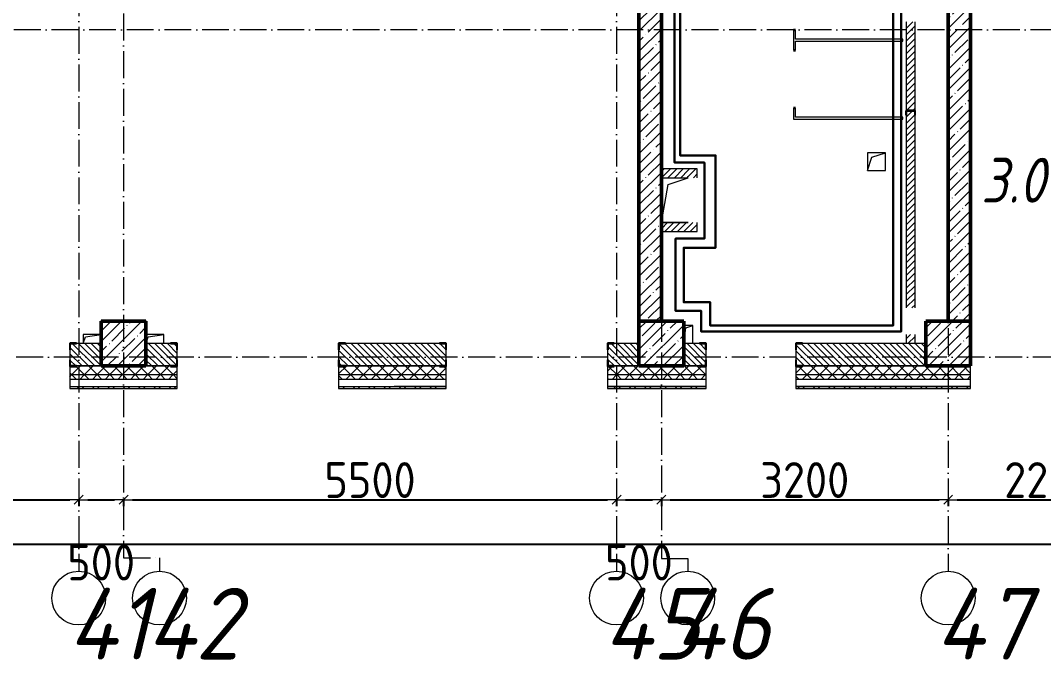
# Model space of a CAD drawing. Header units: millimetres. Extents: x -356862 to 418287, y 0 to 839748.
# Drawn here: x 198779 to 210193, y 510921 to 518052 of the extents above; entities that cross this region are included whole.
import ezdxf

# ---------------------------------------------------------------- set-up
doc = ezdxf.new("R2010")
doc.units = ezdxf.units.MM
doc.linetypes.add('50_200_ШТРИХ_1Т_ш5_п1_п1_', pattern=[700, 500, -100, 0, -100])
for name, color, linetype, lineweight in [('A-____-____-DIMS', 7, 'Continuous', 9), ('A-DOOR-OPNG-MCUT', 7, 'Continuous', 35), ('A-FLOR-____-OTLN', 7, 'Continuous', 9), ('A-GENM-____-MCUT', 7, 'Continuous', 25), ('A-GENM-____-OTLN', 7, 'Continuous', 9), ('A-GENM-____-OTLN-1', 7, 'Continuous', 25), ('A-WALL-____-MCUT', 7, 'Continuous', 13), ('A-WALL-____-MCUT-1', 7, 'Continuous', 9), ('A-WALL-____-MCUT-2', 7, 'Continuous', 50), ('A-WALL-____-PATT-1', 7, 'Continuous', 9), ('A-WALL-FNSH-MCUT-1', 7, 'Continuous', 9), ('B2.11)', 212, 'Continuous', 30), ('B2.2.16)', 30, 'Continuous', 30), ('S-COLS-____-MCUT', 7, 'Continuous', 50), ('S-COLS-____-OTLN', 7, 'Continuous', 9), ('S-GRID-____-IDEN', 7, 'Continuous', 9), ('S-GRID-____-OTLN-1', 7, '50_200_ШТРИХ_1Т_ш5_п1_п1_', 9), ('Марки помещений', 7, 'Continuous', 9)]:
    doc.layers.add(name, color=color, linetype=linetype, lineweight=lineweight)
doc.layers.add('A-DOOR-____-OTLN-1', color=7, linetype='Continuous', lineweight=9, true_color=0xffffff)
doc.styles.add('ISOCPEUR_I_2', font='isocpeui.ttf', dxfattribs={"width": 0.85, "height": 2.3})
doc.styles.add('ISOCPEUR_I_9', font='isocpeui.ttf', dxfattribs={"width": 0.9, "height": 250})
doc.styles.add('СПДС', font='isocpeur.ttf', dxfattribs={"width": 0.9})
doc.dimstyles.new('Размера А3', dxfattribs={"dimtxt": 200, "dimasz": 100, "dimexe": 70, "dimexo": 100, "dimgap": 20, "dimtad": 1, "dimdec": 0, "dimrnd": 10, "dimzin": 0, "dimdsep": 46, "dimtxsty": 'СПДС', "dimblk": 'ARROWHEAD_6', "dimcen": 1, "dimclrd": 256, "dimclre": 256, "dimclrt": 256, "dimazin": 0, "dimtfac": 1, "dimtdec": 0, "dimtmove": 2, "dimatfit": 3, "dimfxl": 1, "dimtolj": 1, "dimtzin": 0, "dimarcsym": 0})
pattern_1 = [(45, (142429.06, 459015.94), (-114.04925, 114.04925), []), (45, (142543.1, 459015.94), (-114.04925, 114.04925), [201.612, -40.322, 3.353, -36.97])]
pattern_2 = [(45, (142429.06, 459015.94), (-70.71068, 70.71068), []), (135, (142429.06, 459015.94), (-70.71068, -70.71068), [])]
pattern_3 = [(45, (142429.057, 459015.94), (-35.35534, 35.35534), [])]
pattern_4 = [(135, (142429.057, 459015.94), (-35.35534, -35.35534), [])]
pattern_5 = [(45, (142429.06, 459015.94), (-85.53659, 85.53659), []), (45, (142486.08, 459015.94), (-85.53659, 85.53659), [])]

# ---------------------------------------------------------------- blocks, each defined once
blk = doc.blocks.new('BSC_Колонна _Прямоугольная - 500х500-V20-АР1_План отверстий 3 этажа в осях 1-64_Ю-ЯЯ')
at = {"layer": 'S-COLS-____-OTLN'}
h = blk.add_hatch(dxfattribs=at)
h.set_pattern_fill('FP_27', color=256, style=0, pattern_type=2)
h.set_pattern_definition([(45, (-63500, -55431.04), (-114.04925, 114.04925), []), (45, (-63385.95, -55431.04), (-114.04925, 114.04925), [201.613, -40.323, 3.353, -36.97])])
h.paths.add_polyline_path([(-250, -250), (250, -250), (250, 250), (-250, 250)], flags=0)
at = {"layer": 'S-COLS-____-MCUT'}
for p, q in [((250, 250), (-250, 250)), ((-250, 250), (-250, -250)), ((250, -250), (250, 250)), ((-250, -250), (250, -250))]:
    blk.add_line(p, q, dxfattribs=at)
blk = doc.blocks.new('BSC_Колонна _Прямоугольная - 500х500-V61-АР1_План отверстий 3 этажа в осях 1-64_Ю-ЯЯ')
at = {"layer": 'S-COLS-____-OTLN'}
h = blk.add_hatch(dxfattribs=at)
h.set_pattern_fill('FP_69', color=256, style=0, pattern_type=2)
h.set_pattern_definition([(45, (-66700, -55431.04), (-114.04925, 114.04925), []), (45, (-66585.95, -55431.04), (-114.04925, 114.04925), [201.613, -40.323, 3.353, -36.97])])
h.paths.add_polyline_path([(-250, -250), (250, -250), (250, 250), (-250, 250)], flags=0)
at = {"layer": 'S-COLS-____-MCUT'}
for p, q in [((250, 250), (-250, 250)), ((-250, 250), (-250, -250)), ((250, -250), (250, 250)), ((-250, -250), (250, -250))]:
    blk.add_line(p, q, dxfattribs=at)
blk = doc.blocks.new('BSC_Колонна _Прямоугольная - 500х500-V62-АР1_План отверстий 3 этажа в осях 1-64_Ю-ЯЯ')
at = {"layer": 'S-COLS-____-OTLN'}
h = blk.add_hatch(dxfattribs=at)
h.set_pattern_fill('FP_70', color=256, style=0, pattern_type=2)
h.set_pattern_definition([(45, (-57500, -55431.04), (-114.04925, 114.04925), []), (45, (-57385.95, -55431.04), (-114.04925, 114.04925), [201.613, -40.323, 3.353, -36.97])])
h.paths.add_polyline_path([(-250, -250), (250, -250), (250, 250), (-250, 250), (-250, 178)], flags=0)
at = {"layer": 'S-COLS-____-MCUT'}
for p, q in [((250, 250), (-250, 250)), ((-250, 250), (-250, -250)), ((250, -250), (250, 250)), ((-250, -250), (250, -250))]:
    blk.add_line(p, q, dxfattribs=at)
blk = doc.blocks.new('DOR_ДУ_распашная__1Ст_Прямоугольная_ШЕР - Вн_650х2100h_Кабинки С_у-18405741-АР1_План отверстий 3 этажа в осях 1-64_Ю-ЯЯ')
at = {"layer": 'A-DOOR-OPNG-MCUT'}
for p, q in [((-325, -10), (-325, 10)), ((325, 10), (325, -10))]:
    blk.add_line(p, q, dxfattribs=at)
blk = doc.blocks.new('Фахверк_СКБ_Уголок - 250_2700-27497298-АР1_План отверстий 3 этажа в осях 1-64_Ю-ЯЯ')
at = {"layer": 'A-GENM-____-MCUT'}
for p, q in [((200, 181), (125, 181)), ((125, 181), (125, 106)), ((131, 106), (131, 175)), ((131, 175), (200, 175)), ((200, 175), (200, 181)), ((125, 106), (131, 106)), ((131, -6), (125, -6)), ((125, -6), (125, -81)), ((125, -81), (200, -81)), ((131, -75), (131, -6)), ((200, -75), (131, -75)), ((200, -81), (200, -75))]:
    blk.add_line(p, q, dxfattribs=at)
blk = doc.blocks.new('154_Фахверк_СКБ_Швеллер - Тип_100_3960-28331862-АР1_План отверстий 3 этажа в осях 1-64_Ю-ЯЯ')
at = {"layer": 'A-GENM-____-MCUT'}
for p, q in [((175, 50), (125, 50)), ((125, 50), (125, -50)), ((128, 47), (175, 47)), ((128, -47), (128, 47)), ((175, 47), (175, 50)), ((125, -50), (175, -50)), ((175, -47), (128, -47)), ((175, -50), (175, -47))]:
    blk.add_line(p, q, dxfattribs=at)
blk = doc.blocks.new('AR_Отверстие прямоугольное _в плите_ - AR_Отверстие прямоугольное _в плите_-30459207-АР1_План отверстий 3 этажа в осях 1-64_Ю-ЯЯ')
at = {"layer": 'A-GENM-____-OTLN'}
for p, q in [((100, 100), (-100, 100)), ((-100, 100), (-100, -100)), ((-100, -100), (-50, 50)), ((-50, 50), (100, 100)), ((100, -100), (100, 100)), ((-100, -100), (100, -100))]:
    blk.add_line(p, q, dxfattribs=at)
blk = doc.blocks.new('AR_Отверстие прямоугольное _в плите_ - AR_Отверстие прямоугольное _в плите_-V178-АР1_План отверстий 3 этажа в осях 1-64_Ю-ЯЯ')
at = {"layer": 'A-GENM-____-OTLN'}
for p, q in [((100, 50), (-100, 50)), ((-100, -50), (-75, 25)), ((-75, 25), (100, 50)), ((100, -50), (100, 50))]:
    blk.add_line(p, q, dxfattribs=at)
blk = doc.blocks.new('AR_Отверстие прямоугольное _в плите_ - AR_Отверстие прямоугольное _в плите_-30510843-АР1_План отверстий 3 этажа в осях 1-64_Ю-ЯЯ')
at = {"layer": 'A-GENM-____-OTLN'}
for p, q in [((50, 100), (-50, 100)), ((-50, -100), (-25, 75)), ((-25, 75), (50, 100)), ((50, -100), (50, 100))]:
    blk.add_line(p, q, dxfattribs=at)
blk = doc.blocks.new('AR_Отверстие прямоугольное _в плите_ - AR_Отверстие прямоугольное _в плите_-V185-АР1_План отверстий 3 этажа в осях 1-64_Ю-ЯЯ')
at = {"layer": 'A-GENM-____-OTLN'}
for p, q in [((100, 50), (-100, 50)), ((-100, 50), (-100, -50)), ((-100, -50), (-75, 25)), ((-75, 25), (100, 50))]:
    blk.add_line(p, q, dxfattribs=at)
blk = doc.blocks.new('AR_Отверстие прямоугольное _в плите_ - AR_Отверстие прямоугольное _в плите_-30459333-АР1_План отверстий 3 этажа в осях 1-64_Ю-ЯЯ')
at = {"layer": 'A-GENM-____-OTLN'}
for p, q in [((-75, 175), (148, 249)), ((-150, -250), (-75, 175)), ((-150, -250), (150, -250))]:
    blk.add_line(p, q, dxfattribs=at)
blk = doc.blocks.new('Ось сетки - Круг_Ø6_00__ISO-2_5_0_9K_-25732049-АР1_План отверстий 3 этажа в осях 1-64_Ю-ЯЯ')
at = {"layer": 'S-GRID-____-IDEN'}
blk.add_circle((0, 0), 3, dxfattribs=at)
blk = doc.blocks.new('ARROWHEAD_6')
at = {"color": 0, "linetype": 'Continuous'}
for p, q in [((0, 0), (-1, 0)), ((-0.5, -0.5), (0.5, 0.5))]:
    blk.add_line(p, q, dxfattribs=at)
blk = doc.blocks.new('*D2578')
at = {"layer": 'A-____-____-DIMS', "lineweight": -2, "transparency": 16777216}
for p, q in [((196929, 512710), (196929, 512634)), ((197029, 512704), (199329, 512704)), ((199429, 512710), (199429, 512634))]:
    blk.add_line(p, q, dxfattribs=at)
at = {"layer": 'Defpoints', "color": 0, "transparency": 16777216}
for p in [(196929, 512810), (199429, 512810), (199429, 512704)]:
    blk.add_point(p, dxfattribs=at)
at = {"layer": 'A-____-____-DIMS', "lineweight": -2, "transparency": 16777216, "xscale": 100, "yscale": 100, "zscale": 100, "rotation": 180}
blk.add_blockref('ARROWHEAD_6', (196929, 512704), dxfattribs=at)
at = {"layer": 'A-____-____-DIMS', "lineweight": -2, "transparency": 16777216, "xscale": 100, "yscale": 100, "zscale": 100}
blk.add_blockref('ARROWHEAD_6', (199429, 512704), dxfattribs=at)
at = {"layer": 'A-____-____-DIMS', "transparency": 16777216, "insert": (198179, 512924), "char_height": 400, "attachment_point": 5, "style": 'СПДС'}
blk.add_mtext('\\A1;2500', dxfattribs=at)
blk = doc.blocks.new('*D2579')
at = {"layer": 'A-____-____-DIMS', "lineweight": -2, "transparency": 16777216}
for p, q in [((199429, 512710), (199429, 512634)), ((199529, 512704), (199829, 512704)), ((199929, 512710), (199929, 512634))]:
    blk.add_line(p, q, dxfattribs=at)
at = {"layer": 'Defpoints', "color": 0, "transparency": 16777216}
for p in [(199429, 512810), (199929, 512810), (199929, 512704)]:
    blk.add_point(p, dxfattribs=at)
at = {"layer": 'A-____-____-DIMS', "lineweight": -2, "transparency": 16777216, "xscale": 100, "yscale": 100, "zscale": 100, "rotation": 180}
blk.add_blockref('ARROWHEAD_6', (199429, 512704), dxfattribs=at)
at = {"layer": 'A-____-____-DIMS', "lineweight": -2, "transparency": 16777216, "xscale": 100, "yscale": 100, "zscale": 100}
blk.add_blockref('ARROWHEAD_6', (199929, 512704), dxfattribs=at)
at = {"layer": 'A-____-____-DIMS', "transparency": 16777216, "insert": (199679, 512004), "char_height": 400, "attachment_point": 5, "style": 'СПДС'}
blk.add_mtext('\\A1;500', dxfattribs=at)
blk = doc.blocks.new('*D2580')
at = {"layer": 'A-____-____-DIMS', "lineweight": -2, "transparency": 16777216}
for p, q in [((199929, 512710), (199929, 512634)), ((200029, 512704), (205329, 512704)), ((205429, 512710), (205429, 512634))]:
    blk.add_line(p, q, dxfattribs=at)
at = {"layer": 'Defpoints', "color": 0, "transparency": 16777216}
for p in [(199929, 512810), (205429, 512810), (205429, 512704)]:
    blk.add_point(p, dxfattribs=at)
at = {"layer": 'A-____-____-DIMS', "lineweight": -2, "transparency": 16777216, "xscale": 100, "yscale": 100, "zscale": 100, "rotation": 180}
blk.add_blockref('ARROWHEAD_6', (199929, 512704), dxfattribs=at)
at = {"layer": 'A-____-____-DIMS', "lineweight": -2, "transparency": 16777216, "xscale": 100, "yscale": 100, "zscale": 100}
blk.add_blockref('ARROWHEAD_6', (205429, 512704), dxfattribs=at)
at = {"layer": 'A-____-____-DIMS', "transparency": 16777216, "insert": (202679, 512924), "char_height": 400, "attachment_point": 5, "style": 'СПДС'}
blk.add_mtext('\\A1;5500', dxfattribs=at)
blk = doc.blocks.new('*D2581')
at = {"layer": 'A-____-____-DIMS', "lineweight": -2, "transparency": 16777216}
for p, q in [((205429, 512710), (205429, 512634)), ((205529, 512704), (205829, 512704)), ((205929, 512710), (205929, 512634))]:
    blk.add_line(p, q, dxfattribs=at)
at = {"layer": 'Defpoints', "color": 0, "transparency": 16777216}
for p in [(205429, 512810), (205929, 512810), (205929, 512704)]:
    blk.add_point(p, dxfattribs=at)
at = {"layer": 'A-____-____-DIMS', "lineweight": -2, "transparency": 16777216, "xscale": 100, "yscale": 100, "zscale": 100, "rotation": 180}
blk.add_blockref('ARROWHEAD_6', (205429, 512704), dxfattribs=at)
at = {"layer": 'A-____-____-DIMS', "lineweight": -2, "transparency": 16777216, "xscale": 100, "yscale": 100, "zscale": 100}
blk.add_blockref('ARROWHEAD_6', (205929, 512704), dxfattribs=at)
at = {"layer": 'A-____-____-DIMS', "transparency": 16777216, "insert": (205679, 512004), "char_height": 400, "attachment_point": 5, "style": 'СПДС'}
blk.add_mtext('\\A1;500', dxfattribs=at)
blk = doc.blocks.new('*D2582')
at = {"layer": 'A-____-____-DIMS', "lineweight": -2, "transparency": 16777216}
for p, q in [((205929, 512710), (205929, 512634)), ((206029, 512704), (209029, 512704)), ((209129, 512710), (209129, 512634))]:
    blk.add_line(p, q, dxfattribs=at)
at = {"layer": 'Defpoints', "color": 0, "transparency": 16777216}
for p in [(205929, 512810), (209129, 512810), (209129, 512704)]:
    blk.add_point(p, dxfattribs=at)
at = {"layer": 'A-____-____-DIMS', "lineweight": -2, "transparency": 16777216, "xscale": 100, "yscale": 100, "zscale": 100, "rotation": 180}
blk.add_blockref('ARROWHEAD_6', (205929, 512704), dxfattribs=at)
at = {"layer": 'A-____-____-DIMS', "lineweight": -2, "transparency": 16777216, "xscale": 100, "yscale": 100, "zscale": 100}
blk.add_blockref('ARROWHEAD_6', (209129, 512704), dxfattribs=at)
at = {"layer": 'A-____-____-DIMS', "transparency": 16777216, "insert": (207529, 512924), "char_height": 400, "attachment_point": 5, "style": 'СПДС'}
blk.add_mtext('\\A1;3200', dxfattribs=at)
blk = doc.blocks.new('*D2583')
at = {"layer": 'A-____-____-DIMS', "lineweight": -2, "transparency": 16777216}
for p, q in [((209129, 512710), (209129, 512634)), ((209229, 512704), (211279, 512704)), ((211379, 512710), (211379, 512634))]:
    blk.add_line(p, q, dxfattribs=at)
at = {"layer": 'Defpoints', "color": 0, "transparency": 16777216}
for p in [(209129, 512810), (211379, 512810), (211379, 512704)]:
    blk.add_point(p, dxfattribs=at)
at = {"layer": 'A-____-____-DIMS', "lineweight": -2, "transparency": 16777216, "xscale": 100, "yscale": 100, "zscale": 100, "rotation": 180}
blk.add_blockref('ARROWHEAD_6', (209129, 512704), dxfattribs=at)
at = {"layer": 'A-____-____-DIMS', "lineweight": -2, "transparency": 16777216, "xscale": 100, "yscale": 100, "zscale": 100}
blk.add_blockref('ARROWHEAD_6', (211379, 512704), dxfattribs=at)
at = {"layer": 'A-____-____-DIMS', "transparency": 16777216, "insert": (210254, 512924), "char_height": 400, "attachment_point": 5, "style": 'СПДС'}
blk.add_mtext('\\A1;2250', dxfattribs=at)
blk = doc.blocks.new('*D2585')
at = {"layer": 'A-____-____-DIMS', "lineweight": -2, "transparency": 16777216}
for p, q in [((140079, 512214), (140079, 512138)), ((140179, 512208), (213379, 512208)), ((213479, 512214), (213479, 512138))]:
    blk.add_line(p, q, dxfattribs=at)
at = {"layer": 'Defpoints', "color": 0, "transparency": 16777216}
for p in [(140079, 512314), (213479, 512314), (213479, 512208)]:
    blk.add_point(p, dxfattribs=at)
at = {"layer": 'A-____-____-DIMS', "lineweight": -2, "transparency": 16777216, "xscale": 100, "yscale": 100, "zscale": 100, "rotation": 180}
blk.add_blockref('ARROWHEAD_6', (140079, 512208), dxfattribs=at)
at = {"layer": 'A-____-____-DIMS', "lineweight": -2, "transparency": 16777216, "xscale": 100, "yscale": 100, "zscale": 100}
blk.add_blockref('ARROWHEAD_6', (213479, 512208), dxfattribs=at)
at = {"layer": 'A-____-____-DIMS', "transparency": 16777216, "insert": (176779, 512428), "char_height": 400, "attachment_point": 5, "style": 'СПДС'}
blk.add_mtext('\\A1;73400', dxfattribs=at)

msp = doc.modelspace()

# ---------------------------------------------------------------- hatches: boundary and pattern name
at = {"layer": 'A-WALL-____-PATT-1'}
h = msp.add_hatch(dxfattribs=at)
h.set_pattern_fill('FP_12', color=256, style=0, pattern_type=2)
h.set_pattern_definition(pattern_1)
h.paths.add_polyline_path([(209129.0567, 514696.983), (209379.0567, 514696.983), (209379.0567, 522196.983), (209129.0567, 522196.983), (209129.0567, 516239.3938)], flags=0)
h = msp.add_hatch(dxfattribs=at)
h.set_pattern_fill('FP_8', color=256, style=0, pattern_type=2)
h.set_pattern_definition(pattern_3)
h.paths.add_polyline_path([(208659.0567, 514446.983), (208759.0567, 514446.983), (208759.0567, 514546.983), (208659.0567, 514546.983)], flags=0)
h.paths.add_polyline_path([(208751.2897, 514846.983), (208759.0567, 514846.983), (208759.0567, 516996.983), (208756.0567, 516996.983), (208756.0567, 517043.983), (208662.0567, 517043.983), (208662.0567, 516996.983), (208659.0567, 516996.983), (208659.0567, 514846.983)], flags=0)
h.paths.add_polyline_path([(208756.0567, 517046.983), (208759.0567, 517046.983), (208759.0567, 518036.983), (208659.0567, 518036.983), (208659.0567, 517046.983), (208708.5713, 517046.983)], flags=0)
h.paths.add_polyline_path([(208681.581, 518436.983), (208759.0567, 518436.983), (208759.0567, 518866.983), (208659.0567, 518866.983), (208659.0567, 518436.983)], flags=0)
h.paths.add_polyline_path([(208759.0567, 519366.983), (208759.0567, 521581.983), (208659.0567, 521581.983), (208659.0567, 519366.983), (208663.5227, 519366.983)], flags=0)
h.paths.add_polyline_path([(208759.0567, 521881.983), (208759.0567, 521996.983), (208659.0567, 521996.983), (208659.0567, 521881.983), (208754.2651, 521881.983)], flags=0)
h = msp.add_hatch(dxfattribs=at)
h.set_pattern_fill('FP_12', color=256, style=0, pattern_type=2)
h.set_pattern_definition(pattern_1)
h.paths.add_polyline_path([(205929.0567, 514696.983), (205929.0567, 521696.983), (205679.0567, 521696.983), (205679.0567, 514696.983)], flags=0)
h = msp.add_hatch(dxfattribs=at)
h.set_pattern_fill('FP_8', color=256, style=0, pattern_type=2)
h.set_pattern_definition(pattern_3)
h.paths.add_polyline_path([(205929.0567, 516296.983), (206229.0567, 516296.983), (206229.0567, 516396.983), (205929.0567, 516396.983)], flags=0)
h = msp.add_hatch(dxfattribs=at)
h.set_pattern_fill('FP_8', color=256, style=0, pattern_type=2)
h.set_pattern_definition(pattern_3)
h.paths.add_polyline_path([(206229.0567, 516296.983), (206329.0567, 516296.983), (206329.0567, 516396.983), (206229.0567, 516396.983)], flags=0)
h = msp.add_hatch(dxfattribs=at)
h.set_pattern_fill('FP_8', color=256, style=0, pattern_type=2)
h.set_pattern_definition(pattern_3)
h.paths.add_polyline_path([(205929.0567, 515696.983), (206329.0567, 515696.983), (206329.0567, 515796.983), (205929.0567, 515796.983)], flags=0)
h = msp.add_hatch(dxfattribs=at)
h.set_pattern_fill('FP_9', color=256, style=0, pattern_type=2)
h.set_pattern_definition(pattern_4)
h.paths.add_polyline_path([(197179.0567, 514196.983), (197523.0567, 514196.983), (197523.0567, 514265.983), (197529.0567, 514265.983), (197529.0567, 514377.983), (197523.0567, 514377.983), (197523.0567, 514446.983), (197179.0567, 514446.983)], flags=0)
h.paths.add_polyline_path([(199679.0567, 514196.983), (199679.0567, 514446.983), (199335.0567, 514446.983), (199335.0567, 514377.983), (199329.0567, 514377.983), (199329.0567, 514265.983), (199335.0567, 514265.983), (199335.0567, 514196.983), (199404.0567, 514196.983)], flags=0)
h = msp.add_hatch(dxfattribs=at)
h.set_pattern_fill('FP_9', color=256, style=0, pattern_type=2)
h.set_pattern_definition(pattern_4)
h.paths.add_polyline_path([(205335.0567, 514196.983), (205679.0567, 514196.983), (205679.0567, 514446.983), (205335.0567, 514446.983), (205335.0567, 514377.983), (205329.0567, 514377.983), (205329.0567, 514265.983), (205335.0567, 514265.983)], flags=0)
h.paths.add_polyline_path([(203454.0567, 514196.983), (203523.0567, 514196.983), (203523.0567, 514265.983), (203529.0567, 514265.983), (203529.0567, 514377.983), (203523.0567, 514377.983), (203523.0567, 514446.983), (202335.0567, 514446.983), (202335.0567, 514377.983), (202329.0567, 514377.983), (202329.0567, 514265.983), (202335.0567, 514265.983), (202335.0567, 514196.983), (202508.8166, 514196.983)], flags=0)
h.paths.add_polyline_path([(200523.0567, 514196.983), (200523.0567, 514265.983), (200529.0567, 514265.983), (200529.0567, 514377.983), (200523.0567, 514377.983), (200523.0567, 514446.983), (200179.0567, 514446.983), (200179.0567, 514196.983), (200454.0567, 514196.983)], flags=0)
h = msp.add_hatch(dxfattribs=at)
h.set_pattern_fill('FP_9', color=256, style=0, pattern_type=2)
h.set_pattern_definition(pattern_4)
h.paths.add_polyline_path([(208879.0567, 514196.983), (208879.0567, 514446.983), (207435.0567, 514446.983), (207435.0567, 514377.983), (207429.0567, 514377.983), (207429.0567, 514265.983), (207435.0567, 514265.983), (207435.0567, 514196.983), (207811.2094, 514196.983)], flags=0)
h.paths.add_polyline_path([(206179.0567, 514196.983), (206423.0567, 514196.983), (206423.0567, 514265.983), (206429.0567, 514265.983), (206429.0567, 514377.983), (206423.0567, 514377.983), (206423.0567, 514446.983), (206179.0567, 514446.983), (206179.0567, 514202.983)], flags=0)
h = msp.add_hatch(dxfattribs=at)
h.set_pattern_fill('FP_4', color=256, style=0, pattern_type=2)
h.set_pattern_definition(pattern_2)
h.paths.add_polyline_path([(216729.0567, 514046.983), (216729.0567, 514096.983), (210379.0567, 514096.983), (210379.0567, 514046.983), (216648.5309, 514046.983)], flags=0)
h.paths.add_polyline_path([(209379.0567, 514046.983), (209379.0567, 514096.983), (207429.0567, 514096.983), (207429.0567, 514046.983), (207811.2094, 514046.983)], flags=0)
h.paths.add_polyline_path([(203529.0567, 514046.983), (203529.0567, 514096.983), (202329.0567, 514096.983), (202329.0567, 514046.983), (202508.8166, 514046.983)], flags=0)
h.paths.add_polyline_path([(206043.7451, 514046.983), (206429.0567, 514046.983), (206429.0567, 514096.983), (205329.0567, 514096.983), (205329.0567, 514046.983)], flags=0)
h.paths.add_polyline_path([(199857.6201, 514046.983), (200529.0567, 514046.983), (200529.0567, 514096.983), (199329.0567, 514096.983), (199329.0567, 514046.983)], flags=0)
h.paths.add_polyline_path([(197529.0567, 514046.983), (197529.0567, 514096.983), (196329.0567, 514096.983), (196329.0567, 514046.983), (197206.4237, 514046.983)], flags=0)
h.paths.add_polyline_path([(194529.0567, 514046.983), (194529.0567, 514096.983), (193329.0567, 514096.983), (193329.0567, 514046.983), (193671.4951, 514046.983)], flags=0)
h.paths.add_polyline_path([(191529.0567, 514046.983), (191529.0567, 514096.983), (190329.0567, 514096.983), (190329.0567, 514046.983), (191020.2987, 514046.983)], flags=0)
h.paths.add_polyline_path([(188529.0567, 514046.983), (188529.0567, 514096.983), (186779.0567, 514096.983), (186779.0567, 514046.983), (188369.1023, 514046.983)], flags=0)
h.paths.add_polyline_path([(184979.0567, 514046.983), (184979.0567, 514096.983), (183779.0567, 514096.983), (183779.0567, 514046.983), (184834.1737, 514046.983)], flags=0)
h.paths.add_polyline_path([(181979.0567, 514046.983), (181979.0567, 514096.983), (180779.0567, 514096.983), (180779.0567, 514046.983), (181299.2451, 514046.983)], flags=0)
h.paths.add_polyline_path([(178979.0567, 514046.983), (178979.0567, 514096.983), (177779.0567, 514096.983), (177779.0567, 514046.983), (178648.0487, 514046.983)], flags=0)
h.paths.add_polyline_path([(174779.0567, 514046.983), (175979.0567, 514046.983), (175979.0567, 514096.983), (174779.0567, 514096.983)], flags=0)
h.paths.add_polyline_path([(172461.9237, 514046.983), (172979.0567, 514046.983), (172979.0567, 514096.983), (171779.0567, 514096.983), (171779.0567, 514046.983)], flags=0)
h.paths.add_polyline_path([(169810.7272, 514046.983), (169979.0567, 514046.983), (169979.0567, 514096.983), (168779.0567, 514096.983), (168779.0567, 514046.983), (168926.9951, 514046.983)], flags=0)
h.paths.add_polyline_path([(166979.0567, 514046.983), (166979.0567, 514096.983), (165779.0567, 514096.983), (165779.0567, 514046.983), (166275.7987, 514046.983)], flags=0)
h.paths.add_polyline_path([(163624.6022, 514046.983), (163979.0567, 514046.983), (163979.0567, 514096.983), (162779.0567, 514096.983), (162779.0567, 514046.983)], flags=0)
h.paths.add_polyline_path([(160973.4058, 514046.983), (160979.0567, 514046.983), (160979.0567, 514096.983), (159779.0567, 514096.983), (159779.0567, 514046.983), (160089.6737, 514046.983)], flags=0)
h.paths.add_polyline_path([(158322.2094, 514046.983), (158779.0567, 514046.983), (158779.0567, 514096.983), (148979.0567, 514096.983), (148979.0567, 514046.983), (156554.7451, 514046.983)], flags=0)
h.paths.add_polyline_path([(147979.0567, 514046.983), (147979.0567, 514096.983), (139879.0567, 514096.983), (139879.0567, 514046.983), (145949.9594, 514046.983)], flags=0)
h = msp.add_hatch(dxfattribs=at)
h.set_pattern_fill('FP_4', color=256, style=0, pattern_type=2)
h.set_pattern_definition(pattern_2)
h.paths.add_polyline_path([(216648.5309, 514096.983), (216729.0567, 514096.983), (216729.0567, 514196.983), (210379.0567, 514196.983), (210379.0567, 514096.983), (213113.6023, 514096.983)], flags=0)
h.paths.add_polyline_path([(206043.7451, 514096.983), (206429.0567, 514096.983), (206429.0567, 514190.983), (206354.0567, 514190.983), (206354.0567, 514196.983), (205404.0567, 514196.983), (205404.0567, 514190.983), (205329.0567, 514190.983), (205329.0567, 514096.983), (205679.0567, 514096.983)], flags=0)
h.paths.add_polyline_path([(207811.2094, 514096.983), (209379.0567, 514096.983), (209379.0567, 514196.983), (207504.0567, 514196.983), (207504.0567, 514190.983), (207429.0567, 514190.983), (207429.0567, 514096.983)], flags=0)
h.paths.add_polyline_path([(202404.0567, 514096.983), (203529.0567, 514096.983), (203529.0567, 514190.983), (203454.0567, 514190.983), (203454.0567, 514196.983), (202404.0567, 514196.983), (202404.0567, 514190.983), (202329.0567, 514190.983), (202329.0567, 514096.983), (202335.0567, 514096.983)], flags=0)
h.paths.add_polyline_path([(200529.0567, 514096.983), (200529.0567, 514190.983), (200454.0567, 514190.983), (200454.0567, 514196.983), (199404.0567, 514196.983), (199404.0567, 514190.983), (199329.0567, 514190.983), (199329.0567, 514096.983), (199857.6201, 514096.983)], flags=0)
h.paths.add_polyline_path([(196404.0567, 514096.983), (197529.0567, 514096.983), (197529.0567, 514190.983), (197454.0567, 514190.983), (197454.0567, 514196.983), (196404.0567, 514196.983), (196404.0567, 514190.983), (196329.0567, 514190.983), (196329.0567, 514096.983)], flags=0)
h.paths.add_polyline_path([(194454.0567, 514096.983), (194529.0567, 514096.983), (194529.0567, 514190.983), (194454.0567, 514190.983), (194454.0567, 514196.983), (193404.0567, 514196.983), (193404.0567, 514190.983), (193329.0567, 514190.983), (193329.0567, 514096.983), (193671.4951, 514096.983)], flags=0)
h.paths.add_polyline_path([(190679.0567, 514096.983), (191529.0567, 514096.983), (191529.0567, 514190.983), (191454.0567, 514190.983), (191454.0567, 514196.983), (190404.0567, 514196.983), (190404.0567, 514190.983), (190329.0567, 514190.983), (190329.0567, 514096.983), (190404.0567, 514096.983)], flags=0)
h.paths.add_polyline_path([(188369.1023, 514096.983), (188529.0567, 514096.983), (188529.0567, 514190.983), (188454.0567, 514190.983), (188454.0567, 514196.983), (186854.0567, 514196.983), (186854.0567, 514190.983), (186779.0567, 514190.983), (186779.0567, 514096.983), (187485.3701, 514096.983)], flags=0)
h.paths.add_polyline_path([(184834.1737, 514096.983), (184979.0567, 514096.983), (184979.0567, 514190.983), (184904.0567, 514190.983), (184904.0567, 514196.983), (183854.0567, 514196.983), (183854.0567, 514190.983), (183779.0567, 514190.983), (183779.0567, 514096.983)], flags=0)
h.paths.add_polyline_path([(181979.0567, 514096.983), (181979.0567, 514190.983), (181904.0567, 514190.983), (181904.0567, 514196.983), (180854.0567, 514196.983), (180854.0567, 514190.983), (180779.0567, 514190.983), (180779.0567, 514096.983), (181299.2451, 514096.983)], flags=0)
h.paths.add_polyline_path([(178648.0487, 514096.983), (178979.0567, 514096.983), (178979.0567, 514190.983), (178904.0567, 514190.983), (178904.0567, 514196.983), (177854.0567, 514196.983), (177854.0567, 514190.983), (177779.0567, 514190.983), (177779.0567, 514096.983), (178206.1826, 514096.983)], flags=0)
h.paths.add_polyline_path([(174854.0567, 514096.983), (175979.0567, 514096.983), (175979.0567, 514190.983), (175904.0567, 514190.983), (175904.0567, 514196.983), (174854.0567, 514196.983), (174854.0567, 514190.983), (174779.0567, 514190.983), (174779.0567, 514096.983), (174785.0567, 514096.983)], flags=0)
h.paths.add_polyline_path([(171779.0567, 514096.983), (172979.0567, 514096.983), (172979.0567, 514190.983), (172904.0567, 514190.983), (172904.0567, 514196.983), (171854.0567, 514196.983), (171854.0567, 514190.983), (171779.0567, 514190.983)], flags=0)
h.paths.add_polyline_path([(169979.0567, 514096.983), (169979.0567, 514190.983), (169904.0567, 514190.983), (169904.0567, 514196.983), (168854.0567, 514196.983), (168854.0567, 514190.983), (168779.0567, 514190.983), (168779.0567, 514096.983), (169810.7272, 514096.983)], flags=0)
h.paths.add_polyline_path([(165854.0567, 514096.983), (166979.0567, 514096.983), (166979.0567, 514190.983), (166904.0567, 514190.983), (166904.0567, 514196.983), (165854.0567, 514196.983), (165854.0567, 514190.983), (165779.0567, 514190.983), (165779.0567, 514096.983), (165785.0567, 514096.983)], flags=0)
h.paths.add_polyline_path([(163979.0567, 514096.983), (163979.0567, 514190.983), (163904.0567, 514190.983), (163904.0567, 514196.983), (162854.0567, 514196.983), (162854.0567, 514190.983), (162779.0567, 514190.983), (162779.0567, 514096.983), (163904.0567, 514096.983)], flags=0)
h.paths.add_polyline_path([(160629.0567, 514096.983), (160979.0567, 514096.983), (160979.0567, 514190.983), (160904.0567, 514190.983), (160904.0567, 514196.983), (159854.0567, 514196.983), (159854.0567, 514190.983), (159779.0567, 514190.983), (159779.0567, 514096.983), (160129.0567, 514096.983)], flags=0)
h.paths.add_polyline_path([(158779.0567, 514096.983), (158779.0567, 514190.983), (158704.0567, 514190.983), (158704.0567, 514196.983), (148979.0567, 514196.983), (148979.0567, 514096.983), (158322.2094, 514096.983)], flags=0)
h.paths.add_polyline_path([(147979.0567, 514096.983), (147979.0567, 514196.983), (139979.0567, 514196.983), (139979.0567, 514096.983), (145949.9594, 514096.983)], flags=0)
h = msp.add_hatch(dxfattribs=at)
h.set_pattern_fill('FP_6', color=256, style=0, pattern_type=2)
h.set_pattern_definition(pattern_5)
h.paths.add_polyline_path([(202508.8166, 513946.983), (202949.0567, 513946.983), (202949.0567, 513966.983), (202329.0567, 513966.983), (202329.0567, 513946.983)], flags=0)
h.paths.add_polyline_path([(200529.0567, 513946.983), (200529.0567, 513966.983), (199329.0567, 513966.983), (199329.0567, 513946.983), (199857.6201, 513946.983)], flags=0)
h.paths.add_polyline_path([(196329.0567, 513946.983), (197529.0567, 513946.983), (197529.0567, 513966.983), (196329.0567, 513966.983)], flags=0)
h.paths.add_polyline_path([(194529.0567, 513946.983), (194529.0567, 513966.983), (193329.0567, 513966.983), (193329.0567, 513946.983), (193671.4951, 513946.983)], flags=0)
h.paths.add_polyline_path([(191020.2987, 513946.983), (191529.0567, 513946.983), (191529.0567, 513966.983), (190329.0567, 513966.983), (190329.0567, 513946.983)], flags=0)
h.paths.add_polyline_path([(188529.0567, 513946.983), (188529.0567, 513966.983), (187664.0567, 513966.983), (187664.0567, 513946.983), (188369.1023, 513946.983)], flags=0)
h = msp.add_hatch(dxfattribs=at)
h.set_pattern_fill('FP_6', color=256, style=0, pattern_type=2)
h.set_pattern_definition(pattern_5)
h.paths.add_polyline_path([(216629.0567, 513946.983), (216629.0567, 513966.983), (210379.0567, 513966.983), (210379.0567, 513946.983), (213113.6023, 513946.983)], flags=0)
h.paths.add_polyline_path([(209379.0567, 513946.983), (209379.0567, 513966.983), (207429.0567, 513966.983), (207429.0567, 513946.983), (207811.2094, 513946.983)], flags=0)
h.paths.add_polyline_path([(205329.0567, 513946.983), (206429.0567, 513946.983), (206429.0567, 513966.983), (205329.0567, 513966.983)], flags=0)
h.paths.add_polyline_path([(202949.0567, 513946.983), (203529.0567, 513946.983), (203529.0567, 513966.983), (202949.0567, 513966.983)], flags=0)

# ---------------------------------------------------------------- linework, layer by layer
msp.add_lwpolyline([(199679.0567, 514446.983), (199679.0567, 514696.983), (200179.0567, 514696.983), (200179.0567, 514446.983)])
at = {"layer": 'A-FLOR-____-OTLN'}
msp.add_line((206229.0567, 515797.5226), (205929.0567, 515797.5226), dxfattribs=at)
at = {"layer": 'A-WALL-____-MCUT'}
for p, q in [((199679.0567, 514446.983), (199404.0567, 514446.983)), ((200454.0567, 514446.983), (200179.0567, 514446.983)), ((203454.0567, 514446.983), (202404.0567, 514446.983)), ((205679.0567, 514446.983), (205404.0567, 514446.983)), ((206354.0567, 514446.983), (206179.0567, 514446.983)), ((208879.0567, 514446.983), (207504.0567, 514446.983)), ((199329.0567, 514377.983), (199329.0567, 514265.983)), ((200529.0567, 514265.983), (200529.0567, 514377.983)), ((202329.0567, 514377.983), (202329.0567, 514265.983)), ((203529.0567, 514265.983), (203529.0567, 514377.983)), ((205329.0567, 514377.983), (205329.0567, 514265.983)), ((206429.0567, 514265.983), (206429.0567, 514377.983)), ((207429.0567, 514377.983), (207429.0567, 514265.983)), ((199329.0567, 514190.983), (199329.0567, 513966.983)), ((200529.0567, 513966.983), (200529.0567, 514190.983)), ((202329.0567, 514190.983), (202329.0567, 513966.983)), ((203529.0567, 513966.983), (203529.0567, 514190.983)), ((205329.0567, 514190.983), (205329.0567, 513966.983)), ((206429.0567, 513966.983), (206429.0567, 514190.983)), ((207429.0567, 514190.983), (207429.0567, 513966.983)), ((209379.0567, 513966.983), (209379.0567, 514196.983)), ((199329.0567, 513966.983), (200529.0567, 513966.983)), ((202329.0567, 513966.983), (203529.0567, 513966.983)), ((205329.0567, 513966.983), (206429.0567, 513966.983)), ((207429.0567, 513966.983), (209379.0567, 513966.983))]:
    msp.add_line(p, q, dxfattribs=at)
at = {"layer": 'A-WALL-____-MCUT-1'}
for p, q in [((200529.0567, 514096.983), (199329.0567, 514096.983)), ((199679.0567, 514196.983), (199404.0567, 514196.983)), ((199404.0567, 514196.983), (199679.0567, 514196.983)), ((200454.0567, 514196.983), (200179.0567, 514196.983)), ((200179.0567, 514196.983), (200454.0567, 514196.983)), ((203529.0567, 514096.983), (202329.0567, 514096.983)), ((203454.0567, 514196.983), (202404.0567, 514196.983)), ((202404.0567, 514196.983), (203454.0567, 514196.983)), ((206429.0567, 514096.983), (205329.0567, 514096.983)), ((205679.0567, 514196.983), (205404.0567, 514196.983)), ((205404.0567, 514196.983), (205679.0567, 514196.983)), ((206354.0567, 514196.983), (206179.0567, 514196.983)), ((206179.0567, 514196.983), (206354.0567, 514196.983)), ((209379.0567, 514096.983), (207429.0567, 514096.983)), ((208879.0567, 514196.983), (207504.0567, 514196.983)), ((207504.0567, 514196.983), (208879.0567, 514196.983)), ((200529.0567, 514046.983), (199329.0567, 514046.983)), ((203529.0567, 514046.983), (202329.0567, 514046.983)), ((206429.0567, 514046.983), (205329.0567, 514046.983)), ((209379.0567, 514046.983), (207429.0567, 514046.983))]:
    msp.add_line(p, q, dxfattribs=at)
at = {"layer": 'A-WALL-____-MCUT-2'}
for p, q in [((209129.0567, 522196.983), (209129.0567, 514696.983)), ((209379.0567, 514696.983), (209379.0567, 521946.983)), ((205679.0567, 521696.983), (205679.0567, 514696.983)), ((205929.0567, 514696.983), (205929.0567, 521696.983))]:
    msp.add_line(p, q, dxfattribs=at)
at = {"layer": 'A-WALL-FNSH-MCUT-1'}
for p, q in [((208659.0567, 518036.983), (208659.0567, 517046.983)), ((208759.0567, 517046.983), (208759.0567, 518036.983)), ((207404.0567, 517941.983), (207404.0567, 517721.983)), ((207424.0567, 517841.983), (207424.0567, 517941.983)), ((208624.0567, 517841.983), (207424.0567, 517841.983)), ((207424.0567, 517721.983), (207424.0567, 517821.983)), ((207424.0567, 517821.983), (208624.0567, 517821.983)), ((208624.0567, 517821.983), (208624.0567, 517841.983)), ((207404.0567, 517071.983), (207404.0567, 516951.983)), ((207424.0567, 516971.983), (207424.0567, 517071.983)), ((207404.0567, 516951.983), (208624.0567, 516951.983)), ((208624.0567, 516971.983), (207424.0567, 516971.983)), ((208624.0567, 516951.983), (208624.0567, 516971.983)), ((208659.0567, 516996.983), (208659.0567, 514846.983)), ((208759.0567, 514846.983), (208759.0567, 516996.983)), ((206329.0567, 516396.983), (205929.0567, 516396.983)), ((205929.0567, 516396.983), (205929.0567, 516296.983)), ((206329.0567, 516296.983), (206329.0567, 516396.983)), ((205929.0567, 516296.983), (206229.0567, 516296.983)), ((206229.0567, 515796.983), (205929.0567, 515796.983)), ((205929.0567, 515796.983), (205929.0567, 515696.983)), ((205929.0567, 515696.983), (206329.0567, 515696.983)), ((206329.0567, 515696.983), (206329.0567, 515796.983)), ((208659.0567, 514546.983), (208659.0567, 514446.983)), ((208759.0567, 514446.983), (208759.0567, 514546.983)), ((199329.0567, 513966.983), (199329.0567, 513946.983)), ((199329.0567, 513946.983), (200529.0567, 513946.983)), ((200529.0567, 513946.983), (200529.0567, 513966.983)), ((202329.0567, 513966.983), (202329.0567, 513966.983)), ((202329.0567, 513966.983), (202329.0567, 513946.983)), ((202329.0567, 513946.983), (202949.0567, 513946.983)), ((203529.0567, 513966.983), (202949.0567, 513966.983)), ((202949.0567, 513946.983), (203529.0567, 513946.983)), ((203529.0567, 513946.983), (203529.0567, 513966.983)), ((206429.0567, 513966.983), (205329.0567, 513966.983)), ((205329.0567, 513966.983), (205329.0567, 513946.983)), ((205329.0567, 513946.983), (206429.0567, 513946.983)), ((206429.0567, 513946.983), (206429.0567, 513966.983)), ((209379.0567, 513966.983), (207429.0567, 513966.983)), ((207429.0567, 513966.983), (207429.0567, 513946.983)), ((207429.0567, 513946.983), (209379.0567, 513946.983)), ((209379.0567, 513946.983), (209379.0567, 513966.983))]:
    msp.add_line(p, q, dxfattribs=at)
at = {"layer": 'B2.11)'}
msp.add_lwpolyline([(208567.5854, 519771.3764), (207243.8478, 519771.3764), (207243.8478, 519553.6308), (208603.4164, 519553.6308), (208603.4164, 514580.634), (206374.5654, 514580.634), (206374.5654, 514811.1983), (206087.9989, 514811.1983), (206087.9989, 515618.4257), (206409.5122, 515618.4257), (206409.5122, 516465.3832), (206077.5064, 516465.3832), (206077.5064, 520372.769), (206533.3007, 520372.769), (206533.3007, 521871.4836), (208567.5854, 521871.4836)], dxfattribs=at)
at = {"layer": 'B2.2.16)'}
msp.add_lwpolyline([(208361.0038, 521806.5352), (206633.2621, 521806.5352), (206633.2621, 520263.8709), (206137.3115, 520263.8709), (206137.3115, 516545.4338), (206534.2386, 516545.4338), (206534.2386, 515516.8129), (206178.8323, 515516.8129), (206178.8323, 514907.1681), (206474.507, 514907.1681), (206474.507, 514648.1862), (208514.9533, 514648.1862), (208514.9533, 519467.7798), (207118.4914, 519467.7798), (207118.4914, 519876.6772), (208361.0038, 519876.6772), (208361.0038, 521806.5352)], dxfattribs=at)
at = {"layer": 'S-GRID-____-OTLN-1', "color": 251, "ltscale": 0.6, "true_color": 0x636466}
for p, q in [((199429.0567, 549908.7924), (199429.0567, 511907.5288)), ((205429.0567, 549908.7924), (205429.0567, 511907.5288)), ((209129.0567, 549908.7924), (209129.0567, 511907.5288)), ((199929.0567, 549635.4446), (199929.0567, 512055.4651)), ((205929.0567, 549635.4446), (205929.0567, 512050.5111)), ((217909.0972, 517946.983), (137760.2865, 517946.983)), ((246503.4633, 514296.983), (137760.2865, 514296.983)), ((199929.0567, 512055.4651), (200330.7931, 512055.4651)), ((200330.7931, 512055.4651), (200330.7931, 511907.5288)), ((205929.0567, 512050.5111), (206223.5655, 512050.5111)), ((206223.5655, 512050.5111), (206223.5655, 511907.5288))]:
    msp.add_line(p, q, dxfattribs=at)

# ---------------------------------------------------------------- block references
at = {"layer": 'A-DOOR-____-OTLN-1', "rotation": 270}
for p in [(207414.0567, 518266.983), (207414.0567, 517396.983)]:
    msp.add_blockref('DOR_ДУ_распашная__1Ст_Прямоугольная_ШЕР - Вн_650х2100h_Кабинки С_у-18405741-АР1_План отверстий 3 этажа в осях 1-64_Ю-ЯЯ', p, dxfattribs=at)
at = {"layer": 'A-GENM-____-OTLN'}
for name, p in [('AR_Отверстие прямоугольное _в плите_ - AR_Отверстие прямоугольное _в плите_-30459207-АР1_План отверстий 3 этажа в осях 1-64_Ю-ЯЯ', (208329.0567, 516476.7761)), ('AR_Отверстие прямоугольное _в плите_ - AR_Отверстие прямоугольное _в плите_-30459333-АР1_План отверстий 3 этажа в осях 1-64_Ю-ЯЯ', (206079.0567, 516047.5226)), ('AR_Отверстие прямоугольное _в плите_ - AR_Отверстие прямоугольное _в плите_-V185-АР1_План отверстий 3 этажа в осях 1-64_Ю-ЯЯ', (199579.0567, 514496.983)), ('AR_Отверстие прямоугольное _в плите_ - AR_Отверстие прямоугольное _в плите_-V178-АР1_План отверстий 3 этажа в осях 1-64_Ю-ЯЯ', (200279.0567, 514496.983)), ('AR_Отверстие прямоугольное _в плите_ - AR_Отверстие прямоугольное _в плите_-30510843-АР1_План отверстий 3 этажа в осях 1-64_Ю-ЯЯ', (206229.0567, 514546.983))]:
    msp.add_blockref(name, p, dxfattribs=at)
at = {"layer": 'A-GENM-____-OTLN-1'}
for name, p, rotation in [('154_Фахверк_СКБ_Швеллер - Тип_100_3960-28331862-АР1_План отверстий 3 этажа в осях 1-64_Ю-ЯЯ', (208709.0567, 517171.983), 270.0000000000001), ('Фахверк_СКБ_Уголок - 250_2700-27497298-АР1_План отверстий 3 этажа в осях 1-64_Ю-ЯЯ', (200654.0567, 514371.983), 180), ('Фахверк_СКБ_Уголок - 250_2700-27497298-АР1_План отверстий 3 этажа в осях 1-64_Ю-ЯЯ', (203654.0567, 514371.983), 180), ('Фахверк_СКБ_Уголок - 250_2700-27497298-АР1_План отверстий 3 этажа в осях 1-64_Ю-ЯЯ', (206554.0567, 514371.983), 180)]:
    msp.add_blockref(name, p, dxfattribs=dict(at, rotation=rotation))
for p in [(199204.0567, 514271.983), (202204.0567, 514271.983), (205204.0567, 514271.983), (207304.0567, 514271.983)]:
    msp.add_blockref('Фахверк_СКБ_Уголок - 250_2700-27497298-АР1_План отверстий 3 этажа в осях 1-64_Ю-ЯЯ', p, dxfattribs=at)
at = {"layer": 'S-COLS-____-OTLN'}
for name, p in [('BSC_Колонна _Прямоугольная - 500х500-V62-АР1_План отверстий 3 этажа в осях 1-64_Ю-ЯЯ', (199929.0567, 514446.983)), ('BSC_Колонна _Прямоугольная - 500х500-V20-АР1_План отверстий 3 этажа в осях 1-64_Ю-ЯЯ', (205929.0567, 514446.983)), ('BSC_Колонна _Прямоугольная - 500х500-V61-АР1_План отверстий 3 этажа в осях 1-64_Ю-ЯЯ', (209129.0567, 514446.983))]:
    msp.add_blockref(name, p, dxfattribs=at)
at = {"layer": 'S-GRID-____-IDEN', "xscale": 99.99999999999993, "yscale": 99.99999999999993, "zscale": 99.99999999999993, "rotation": 180}
for p in [(199429.0567, 511607.5288), (200330.7931, 511607.5288), (205429.0567, 511607.5288), (206223.5655, 511607.5288), (209129.0567, 511607.5288)]:
    msp.add_blockref('Ось сетки - Круг_Ø6_00__ISO-2_5_0_9K_-25732049-АР1_План отверстий 3 этажа в осях 1-64_Ю-ЯЯ', p, dxfattribs=at)

# ---------------------------------------------------------------- texts
at = {"layer": 'S-GRID-____-IDEN', "char_height": 800, "attachment_point": 1, "style": 'ISOCPEUR_I_9'}
for s, insert, width in [('41', (199309.535, 511721.4625), 367.974562), ('42', (200187.4214, 511721.4625), 425.696062), ('45', (205285.685, 511721.4625), 425.696062), ('46', (206080.1938, 511721.4625), 425.696062), ('47', (208985.685, 511721.4625), 425.696062)]:
    msp.add_mtext(s, dxfattribs=dict(at, insert=insert, width=width))
at = {"layer": 'Марки помещений', "insert": (209496.2862, 516519.5612), "char_height": 500, "width": 737.5525, "attachment_point": 1, "style": 'ISOCPEUR_I_2'}
msp.add_mtext('3.016', dxfattribs=at)

# ---------------------------------------------------------------- dimensions: what is measured, and where the dimension line sits
at = {"layer": 'A-____-____-DIMS'}
for base, p1, p2, picture, middle in [((199429.0567, 512704.4081), (196929.0567, 512810.4741), (199429.0567, 512810.4741), '*D2578', (198179.0567, 512924.4081)), ((205429.0567, 512704.4081), (199929.0567, 512810.4741), (205429.0567, 512810.4741), '*D2580', (202679.0567, 512924.4081)), ((209129.0567, 512704.4081), (205929.0567, 512810.4741), (209129.0567, 512810.4741), '*D2582', (207529.0567, 512924.4081)), ((211379.0567, 512704.4081), (209129.0567, 512810.4741), (211379.0567, 512810.4741), '*D2583', (210254.0567, 512924.4081)), ((199929.0567, 512704.4081), (199429.0567, 512810.4741), (199929.0567, 512810.4741), '*D2579', (199679.0567, 512004.4081)), ((205929.0567, 512704.4081), (205429.0567, 512810.4741), (205929.0567, 512810.4741), '*D2581', (205679.0567, 512004.4081)), ((213479.0567, 512207.6078), (140079.0567, 512313.6738), (213479.0567, 512313.6738), '*D2585', (176779.0567, 512427.6078))]:
    dim = msp.add_linear_dim(base=base, p1=p1, p2=p2, dimstyle='Размера А3', override={"dimtxt": 400}, dxfattribs=at)
    dim.commit()
    dim.dimension.update_dxf_attribs({"geometry": picture, "text_midpoint": middle})

doc.saveas('drawing.dxf')
